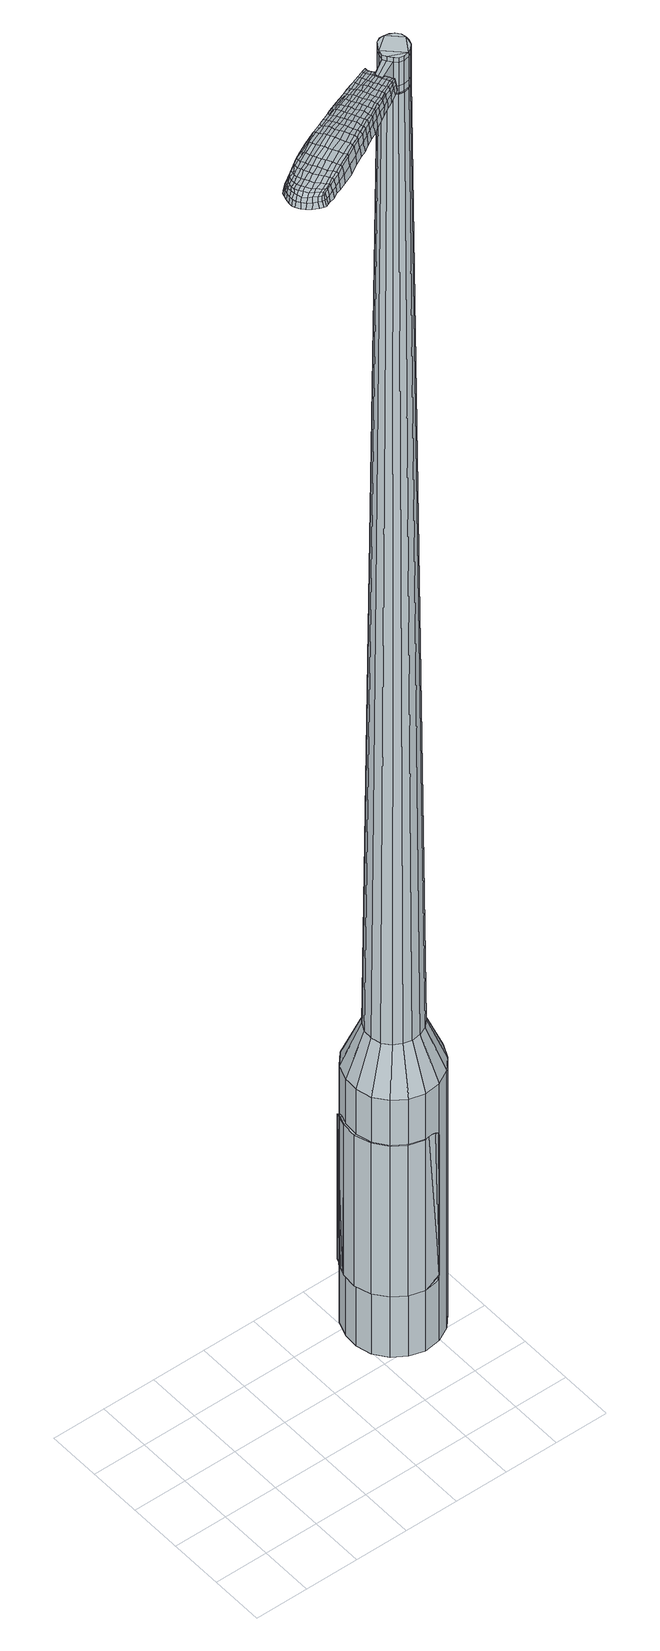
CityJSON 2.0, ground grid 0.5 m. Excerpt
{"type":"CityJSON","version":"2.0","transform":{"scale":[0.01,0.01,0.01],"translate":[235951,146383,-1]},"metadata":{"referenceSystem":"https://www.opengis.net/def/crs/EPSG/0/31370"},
"CityObjects":{
"object1":{"type":"GenericCityObject","attributes":{"cluster":666,"mean_distance_to_centroid":0.271,"new_centroid_x":235953.38,"new_centroid_y":146384.36,"mean_distance_to_camera":8.77,"H1":9.37,"H2":9.25,"Z_final":115.75,"cluster2":-1,"proj_x":235951.54,"proj_y":146380.71,"id_line":17324,"bearing_l":116.72,"distance":4.08,"orientation":"left","G_obj":206.72},"geometry":[{"type":"MultiSurface","lod":"2","boundaries":[[[0,1,2,3]],[[1,4,5,2]],[[4,6,7,5]],[[6,8,9,7]],[[8,10,11,9]],[[10,12,13,11]],[[12,14,15,13]],[[14,16,17,15]],[[16,18,19,17]],[[18,20,21,19]],[[20,22,23,21]],[[22,24,25,23]],[[24,26,27,25]],[[26,28,29,27]],[[28,30,31,29]],[[30,32,33,31]],[[32,34,35,33]],[[34,0,3,35]],[[36,37,38,39]],[[38,40,41,42]],[[41,43,42]],[[42,44,45,46]],[[45,47,46]],[[46,48,49,50]],[[49,51,50]],[[42,46,50,38]],[[50,52,39,38]],[[53,36,39]],[[2,5,7,35]],[[7,9,11,15]],[[11,13,15]],[[15,17,19,23]],[[19,21,23]],[[23,25,27,31]],[[27,29,31]],[[15,23,31,7]],[[31,33,35,7]],[[3,2,35]],[[1,0,54,55]],[[0,34,56,54]],[[34,32,57,56]],[[32,30,58,57]],[[30,28,59,58]],[[28,26,60,59]],[[26,24,61,60]],[[24,22,62,61]],[[22,20,63,62]],[[20,18,64,63]],[[18,16,65,64]],[[16,14,66,65]],[[14,12,67,66]],[[12,10,68,67]],[[10,8,69,68]],[[8,6,70,69]],[[6,4,71,70]],[[4,1,55,71]],[[55,54,72,73]],[[54,56,74,72]],[[56,57,75,74]],[[57,58,76,75]],[[58,59,77,76]],[[59,60,78,77]],[[60,61,79,78]],[[61,62,80,79]],[[62,63,81,80]],[[63,64,82,81]],[[64,65,83,82]],[[65,66,84,83]],[[66,67,85,84]],[[67,68,86,85]],[[68,69,87,86]],[[69,70,88,87]],[[70,71,89,88]],[[71,55,73,89]],[[72,90,91,92]],[[74,93,90,72]],[[94,95,93,74]],[[96,97,95,94]],[[98,99,97,96]],[[100,101,99,98]],[[102,103,101,100]],[[104,105,103,102]],[[81,106,105,104]],[[107,108,106,81]],[[109,110,108,107]],[[84,111,110,109]],[[85,112,111,84]],[[113,114,112,85]],[[115,116,114,113]],[[88,117,116,115]],[[89,118,117,88]],[[92,91,118,89]],[[119,120,121,122]],[[123,119,122,124]],[[125,123,124,126]],[[127,125,126,128]],[[129,127,128,130]],[[131,129,130,132]],[[133,131,132,134]],[[135,133,134,136]],[[137,135,136,138]],[[139,137,138,140]],[[141,139,140,142]],[[143,141,142,144]],[[145,143,144,146]],[[147,145,146,148]],[[149,147,148,150]],[[151,149,150,152]],[[73,72,92]],[[75,94,74]],[[75,76,96,94]],[[76,77,98,96]],[[77,78,100,98]],[[78,79,102,100]],[[79,80,104,102]],[[80,81,104]],[[82,107,81]],[[82,83,109,107]],[[83,84,109]],[[86,113,85]],[[86,87,115,113]],[[87,88,115]],[[73,92,89]],[[153,91,90]],[[153,118,91]],[[154,116,117]],[[154,155,114,116]],[[155,112,114]],[[156,110,111]],[[156,157,108,110]],[[157,106,108]],[[158,105,106]],[[158,159,103,105]],[[159,160,101,103]],[[160,161,99,101]],[[161,162,97,99]],[[162,163,95,97]],[[163,93,95]],[[39,52,151,164]],[[153,90,165,152]],[[53,39,164,120]],[[90,93,121,165]],[[36,53,120,119]],[[93,163,122,121]],[[37,36,119,123]],[[163,162,124,122]],[[38,37,123,125]],[[162,161,126,124]],[[40,38,125,127]],[[161,160,128,126]],[[41,40,127,129]],[[160,159,130,128]],[[43,41,129,131]],[[159,158,132,130]],[[42,43,131,133]],[[158,106,134,132]],[[44,42,133,135]],[[106,157,136,134]],[[45,44,135,137]],[[157,156,138,136]],[[47,45,137,139]],[[156,111,140,138]],[[46,47,139,141]],[[111,112,142,140]],[[48,46,141,143]],[[112,155,144,142]],[[49,48,143,145]],[[155,154,146,144]],[[51,49,145,147]],[[154,117,148,146]],[[50,51,147,149]],[[117,118,150,148]],[[52,50,149,151]],[[118,153,152,150]],[[151,152,166,167]],[[152,165,168,166]],[[165,121,169,168]],[[121,120,170,169]],[[120,164,171,170]],[[164,151,167,171]],[[172,173,174,175]],[[176,172,175,177]],[[172,176,178,179]],[[173,172,179,180]],[[181,182,183,184]],[[185,181,184,186]],[[181,185,187,188]],[[182,181,188,189]],[[190,191,192,193]],[[194,190,193,195]],[[190,194,196,197]],[[191,190,197,198]],[[199,200,201,202]],[[203,199,202,204]],[[199,203,205,206]],[[200,199,206,207]],[[208,209,210,211]],[[212,208,211,213]],[[208,212,214,215]],[[209,208,215,216]],[[217,218,219,220]],[[221,217,220,222]],[[217,221,223,224]],[[218,217,224,225]],[[226,227,228,229]],[[218,226,229,219]],[[226,218,225,230]],[[227,226,230,231]],[[232,233,234,235]],[[227,232,235,228]],[[232,227,231,236]],[[233,232,236,237]],[[238,176,177,239]],[[233,238,239,234]],[[238,233,237,240]],[[176,238,240,178]],[[241,242,243,244]],[[245,241,244,246]],[[241,245,247,248]],[[242,241,248,249]],[[250,251,252,253]],[[242,250,253,243]],[[250,242,249,254]],[[251,250,254,255]],[[256,257,258,259]],[[251,256,259,252]],[[256,251,255,260]],[[257,256,260,261]],[[262,263,264,265]],[[257,262,265,258]],[[262,257,261,266]],[[263,262,266,267]],[[268,173,180,269]],[[263,268,269,264]],[[268,263,267,270]],[[173,268,270,174]],[[271,272,273,274]],[[275,271,274,276]],[[271,275,277,278]],[[272,271,278,279]],[[280,281,282,283]],[[272,280,283,273]],[[280,272,279,284]],[[281,280,284,285]],[[286,287,288,289]],[[281,286,289,282]],[[286,281,285,290]],[[287,286,290,291]],[[292,185,186,293]],[[287,292,293,288]],[[292,287,291,294]],[[185,292,294,187]],[[295,296,297,298]],[[299,295,298,300]],[[295,299,301,302]],[[296,295,302,303]],[[304,305,306,307]],[[296,304,307,297]],[[304,296,303,308]],[[305,304,308,309]],[[310,311,312,313]],[[305,310,313,306]],[[310,305,309,314]],[[311,310,314,315]],[[316,317,318,319]],[[311,316,319,312]],[[316,311,315,320]],[[317,316,320,321]],[[322,182,189,323]],[[317,322,323,318]],[[322,317,321,324]],[[182,322,324,183]],[[325,211,210,326]],[[327,325,326,328]],[[325,327,329,330]],[[211,325,330,213]],[[331,327,328,332]],[[333,331,332,334]],[[331,333,335,336]],[[327,331,336,329]],[[337,333,334,338]],[[339,337,338,340]],[[337,339,341,342]],[[333,337,342,335]],[[343,339,340,344]],[[345,343,344,346]],[[343,345,347,348]],[[339,343,348,341]],[[349,345,346,350]],[[200,349,350,201]],[[349,200,207,351]],[[345,349,351,347]],[[352,353,198,197]],[[354,352,197,196]],[[352,354,355,356]],[[353,352,356,357]],[[358,359,357,356]],[[360,358,356,355]],[[358,360,361,362]],[[359,358,362,363]],[[364,365,363,362]],[[366,364,362,361]],[[364,366,367,368]],[[365,364,368,369]],[[370,371,369,368]],[[372,370,368,367]],[[370,372,205,203]],[[371,370,203,204]],[[373,374,375,376]],[[275,373,376,277]],[[373,275,276,377]],[[374,373,377,378]],[[379,194,195,380]],[[374,379,380,375]],[[379,374,378,381]],[[194,379,381,196]],[[382,383,384,385]],[[221,382,385,223]],[[382,221,222,386]],[[383,382,386,387]],[[388,389,390,391]],[[383,388,391,384]],[[388,383,387,392]],[[389,388,392,393]],[[394,191,198,395]],[[389,394,395,390]],[[394,389,393,396]],[[191,394,396,192]],[[397,398,399,400]],[[179,397,400,180]],[[397,179,178,401]],[[398,397,401,402]],[[403,404,405,406]],[[398,403,406,399]],[[403,398,402,407]],[[404,403,407,408]],[[409,202,201,410]],[[404,409,410,405]],[[409,404,408,411]],[[202,409,411,204]],[[412,413,414,415]],[[184,412,415,186]],[[412,184,183,416]],[[413,412,416,417]],[[418,206,205,419]],[[413,418,419,414]],[[418,413,417,420]],[[206,418,420,207]],[[421,422,423,424]],[[299,421,424,301]],[[421,299,300,425]],[[422,421,425,426]],[[427,212,213,428]],[[422,427,428,423]],[[427,422,426,429]],[[212,427,429,214]],[[430,431,432,433]],[[245,430,433,247]],[[430,245,246,434]],[[431,430,434,435]],[[436,437,438,439]],[[431,436,439,432]],[[436,431,435,440]],[[437,436,440,441]],[[442,209,216,443]],[[437,442,443,438]],[[442,437,441,444]],[[209,442,444,210]],[[445,446,435,434]],[[244,445,434,246]],[[445,244,243,447]],[[446,445,447,448]],[[449,450,441,440]],[[446,449,440,435]],[[449,446,448,451]],[[450,449,451,452]],[[453,326,210,444]],[[450,453,444,441]],[[453,450,452,454]],[[326,453,454,328]],[[455,456,457,458]],[[302,455,458,303]],[[455,302,301,424]],[[456,455,424,423]],[[459,330,329,460]],[[456,459,460,457]],[[459,456,423,428]],[[330,459,428,213]],[[461,462,448,447]],[[253,461,447,243]],[[461,253,252,463]],[[462,461,463,464]],[[465,466,452,451]],[[462,465,451,448]],[[465,462,464,467]],[[466,465,467,468]],[[469,332,328,454]],[[466,469,454,452]],[[469,466,468,470]],[[332,469,470,334]],[[471,472,473,474]],[[308,471,474,309]],[[471,308,303,458]],[[472,471,458,457]],[[475,336,335,476]],[[472,475,476,473]],[[475,472,457,460]],[[336,475,460,329]],[[477,478,464,463]],[[259,477,463,252]],[[477,259,258,479]],[[478,477,479,480]],[[481,482,468,467]],[[478,481,467,464]],[[481,478,480,483]],[[482,481,483,484]],[[485,338,334,470]],[[482,485,470,468]],[[485,482,484,486]],[[338,485,486,340]],[[487,488,489,490]],[[314,487,490,315]],[[487,314,309,474]],[[488,487,474,473]],[[491,342,341,492]],[[488,491,492,489]],[[491,488,473,476]],[[342,491,476,335]],[[493,494,480,479]],[[265,493,479,258]],[[493,265,264,495]],[[494,493,495,496]],[[497,498,484,483]],[[494,497,483,480]],[[497,494,496,499]],[[498,497,499,500]],[[501,344,340,486]],[[498,501,486,484]],[[501,498,500,502]],[[344,501,502,346]],[[503,504,505,506]],[[320,503,506,321]],[[503,320,315,490]],[[504,503,490,489]],[[507,348,347,508]],[[504,507,508,505]],[[507,504,489,492]],[[348,507,492,341]],[[509,510,496,495]],[[269,509,495,264]],[[509,269,180,400]],[[510,509,400,399]],[[511,512,500,499]],[[510,511,499,496]],[[511,510,399,406]],[[512,511,406,405]],[[513,350,346,502]],[[512,513,502,500]],[[513,512,405,410]],[[350,513,410,201]],[[514,515,417,416]],[[324,514,416,183]],[[514,324,321,506]],[[515,514,506,505]],[[516,351,207,420]],[[515,516,420,417]],[[516,515,505,508]],[[351,516,508,347]],[[517,518,378,377]],[[274,517,377,276]],[[517,274,273,519]],[[518,517,519,520]],[[521,354,196,381]],[[518,521,381,378]],[[521,518,520,522]],[[354,521,522,355]],[[523,524,525,526]],[[224,523,526,225]],[[523,224,223,385]],[[524,523,385,384]],[[527,528,529,530]],[[524,527,530,525]],[[527,524,384,391]],[[528,527,391,390]],[[531,353,357,532]],[[528,531,532,529]],[[531,528,390,395]],[[353,531,395,198]],[[533,534,520,519]],[[283,533,519,273]],[[533,283,282,535]],[[534,533,535,536]],[[537,360,355,522]],[[534,537,522,520]],[[537,534,536,538]],[[360,537,538,361]],[[539,540,541,542]],[[230,539,542,231]],[[539,230,225,526]],[[540,539,526,525]],[[543,544,545,546]],[[540,543,546,541]],[[543,540,525,530]],[[544,543,530,529]],[[547,359,363,548]],[[544,547,548,545]],[[547,544,529,532]],[[359,547,532,357]],[[549,550,536,535]],[[289,549,535,282]],[[549,289,288,551]],[[550,549,551,552]],[[553,366,361,538]],[[550,553,538,536]],[[553,550,552,554]],[[366,553,554,367]],[[555,556,557,558]],[[236,555,558,237]],[[555,236,231,542]],[[556,555,542,541]],[[559,560,561,562]],[[556,559,562,557]],[[559,556,541,546]],[[560,559,546,545]],[[563,365,369,564]],[[560,563,564,561]],[[563,560,545,548]],[[365,563,548,363]],[[565,566,552,551]],[[293,565,551,288]],[[565,293,186,415]],[[566,565,415,414]],[[567,372,367,554]],[[566,567,554,552]],[[567,566,414,419]],[[372,567,419,205]],[[568,569,402,401]],[[240,568,401,178]],[[568,240,237,558]],[[569,568,558,557]],[[570,571,408,407]],[[569,570,407,402]],[[570,569,557,562]],[[571,570,562,561]],[[572,371,204,411]],[[571,572,411,408]],[[572,571,561,564]],[[371,572,564,369]],[[573,574,575,576]],[[576,575,577,578]],[[579,577,575,580]],[[580,575,574,581]],[[582,583,584,585]],[[585,584,586,587]],[[588,586,584,589]],[[589,584,583,590]],[[591,592,593,594]],[[594,593,595,596]],[[597,595,593,598]],[[598,593,592,599]],[[600,601,602,603]],[[603,602,604,605]],[[606,604,602,607]],[[607,602,601,608]],[[609,610,611,612]],[[612,611,613,614]],[[615,613,611,616]],[[616,611,610,617]],[[618,619,620,621]],[[621,620,622,623]],[[624,622,620,625]],[[625,620,619,626]],[[627,628,629,630]],[[630,629,619,618]],[[626,619,629,631]],[[631,629,628,632]],[[633,634,635,636]],[[636,635,628,627]],[[632,628,635,637]],[[637,635,634,638]],[[578,577,639,640]],[[640,639,634,633]],[[638,634,639,641]],[[641,639,577,579]],[[642,643,644,645]],[[645,644,646,647]],[[648,646,644,649]],[[649,644,643,650]],[[651,652,653,654]],[[654,653,643,642]],[[650,643,653,655]],[[655,653,652,656]],[[657,658,659,660]],[[660,659,652,651]],[[656,652,659,661]],[[661,659,658,662]],[[663,664,665,666]],[[666,665,658,657]],[[662,658,665,667]],[[667,665,664,668]],[[581,574,669,670]],[[670,669,664,663]],[[668,664,669,671]],[[671,669,574,573]],[[672,673,674,675]],[[675,674,676,677]],[[678,676,674,679]],[[679,674,673,680]],[[681,682,683,684]],[[684,683,673,672]],[[680,673,683,685]],[[685,683,682,686]],[[687,688,689,690]],[[690,689,682,681]],[[686,682,689,691]],[[691,689,688,692]],[[587,586,693,694]],[[694,693,688,687]],[[692,688,693,695]],[[695,693,586,588]],[[696,697,698,699]],[[699,698,700,701]],[[702,700,698,703]],[[703,698,697,704]],[[705,706,707,708]],[[708,707,697,696]],[[704,697,707,709]],[[709,707,706,710]],[[711,712,713,714]],[[714,713,706,705]],[[710,706,713,715]],[[715,713,712,716]],[[717,718,719,720]],[[720,719,712,711]],[[716,712,719,721]],[[721,719,718,722]],[[590,583,723,724]],[[724,723,718,717]],[[722,718,723,725]],[[725,723,583,582]],[[609,612,726,727]],[[727,726,728,729]],[[730,728,726,731]],[[731,726,612,614]],[[729,728,732,733]],[[733,732,734,735]],[[736,734,732,737]],[[737,732,728,730]],[[735,734,738,739]],[[739,738,740,741]],[[742,740,738,743]],[[743,738,734,736]],[[741,740,744,745]],[[745,744,746,747]],[[748,746,744,749]],[[749,744,740,742]],[[747,746,750,751]],[[751,750,601,600]],[[608,601,750,752]],[[752,750,746,748]],[[599,753,754,598]],[[598,754,755,597]],[[756,755,754,757]],[[757,754,753,758]],[[758,759,760,757]],[[757,760,761,756]],[[762,761,760,763]],[[763,760,759,764]],[[764,765,766,763]],[[763,766,767,762]],[[768,767,766,769]],[[769,766,765,770]],[[770,771,772,769]],[[769,772,773,768]],[[606,773,772,604]],[[604,772,771,605]],[[774,775,776,777]],[[777,776,676,678]],[[677,676,776,778]],[[778,776,775,779]],[[596,595,780,781]],[[781,780,775,774]],[[779,775,780,782]],[[782,780,595,597]],[[783,784,785,786]],[[786,785,622,624]],[[623,622,785,787]],[[787,785,784,788]],[[789,790,791,792]],[[792,791,784,783]],[[788,784,791,793]],[[793,791,790,794]],[[599,592,795,796]],[[796,795,790,789]],[[794,790,795,797]],[[797,795,592,591]],[[798,799,800,801]],[[801,800,580,581]],[[579,580,800,802]],[[802,800,799,803]],[[804,805,806,807]],[[807,806,799,798]],[[803,799,806,808]],[[808,806,805,809]],[[600,603,810,811]],[[811,810,805,804]],[[809,805,810,812]],[[812,810,603,605]],[[813,814,815,816]],[[816,815,585,587]],[[582,585,815,817]],[[817,815,814,818]],[[606,607,819,820]],[[820,819,814,813]],[[818,814,819,821]],[[821,819,607,608]],[[822,823,824,825]],[[825,824,700,702]],[[701,700,824,826]],[[826,824,823,827]],[[614,613,828,829]],[[829,828,823,822]],[[827,823,828,830]],[[830,828,613,615]],[[831,832,833,834]],[[834,833,646,648]],[[647,646,833,835]],[[835,833,832,836]],[[837,838,839,840]],[[840,839,832,831]],[[836,832,839,841]],[[841,839,838,842]],[[617,610,843,844]],[[844,843,838,837]],[[842,838,843,845]],[[845,843,610,609]],[[836,846,847,835]],[[835,847,645,647]],[[642,645,847,848]],[[848,847,846,849]],[[842,850,851,841]],[[841,851,846,836]],[[849,846,851,852]],[[852,851,850,853]],[[609,727,854,845]],[[845,854,850,842]],[[853,850,854,855]],[[855,854,727,729]],[[856,857,858,859]],[[859,858,703,704]],[[702,703,858,825]],[[825,858,857,822]],[[730,731,860,861]],[[861,860,857,856]],[[822,857,860,829]],[[829,860,731,614]],[[849,862,863,848]],[[848,863,654,642]],[[651,654,863,864]],[[864,863,862,865]],[[853,866,867,852]],[[852,867,862,849]],[[865,862,867,868]],[[868,867,866,869]],[[729,733,870,855]],[[855,870,866,853]],[[869,866,870,871]],[[871,870,733,735]],[[872,873,874,875]],[[875,874,709,710]],[[704,709,874,859]],[[859,874,873,856]],[[736,737,876,877]],[[877,876,873,872]],[[856,873,876,861]],[[861,876,737,730]],[[865,878,879,864]],[[864,879,660,651]],[[657,660,879,880]],[[880,879,878,881]],[[869,882,883,868]],[[868,883,878,865]],[[881,878,883,884]],[[884,883,882,885]],[[735,739,886,871]],[[871,886,882,869]],[[885,882,886,887]],[[887,886,739,741]],[[888,889,890,891]],[[891,890,715,716]],[[710,715,890,875]],[[875,890,889,872]],[[742,743,892,893]],[[893,892,889,888]],[[872,889,892,877]],[[877,892,743,736]],[[881,894,895,880]],[[880,895,666,657]],[[663,666,895,896]],[[896,895,894,897]],[[885,898,899,884]],[[884,899,894,881]],[[897,894,899,900]],[[900,899,898,901]],[[741,745,902,887]],[[887,902,898,885]],[[901,898,902,903]],[[903,902,745,747]],[[904,905,906,907]],[[907,906,721,722]],[[716,721,906,891]],[[891,906,905,888]],[[748,749,908,909]],[[909,908,905,904]],[[888,905,908,893]],[[893,908,749,742]],[[897,910,911,896]],[[896,911,670,663]],[[581,670,911,801]],[[801,911,910,798]],[[901,912,913,900]],[[900,913,910,897]],[[798,910,913,807]],[[807,913,912,804]],[[747,751,914,903]],[[903,914,912,901]],[[804,912,914,811]],[[811,914,751,600]],[[818,915,916,817]],[[817,916,725,582]],[[722,725,916,907]],[[907,916,915,904]],[[608,752,917,821]],[[821,917,915,818]],[[904,915,917,909]],[[909,917,752,748]],[[779,918,919,778]],[[778,919,675,677]],[[672,675,919,920]],[[920,919,918,921]],[[597,755,922,782]],[[782,922,918,779]],[[921,918,922,923]],[[923,922,755,756]],[[924,925,926,927]],[[927,926,625,626]],[[624,625,926,786]],[[786,926,925,783]],[[928,929,930,931]],[[931,930,925,924]],[[783,925,930,792]],[[792,930,929,789]],[[758,753,932,933]],[[933,932,929,928]],[[789,929,932,796]],[[796,932,753,599]],[[921,934,935,920]],[[920,935,684,672]],[[681,684,935,936]],[[936,935,934,937]],[[756,761,938,923]],[[923,938,934,921]],[[937,934,938,939]],[[939,938,761,762]],[[940,941,942,943]],[[943,942,631,632]],[[626,631,942,927]],[[927,942,941,924]],[[944,945,946,947]],[[947,946,941,940]],[[924,941,946,931]],[[931,946,945,928]],[[764,759,948,949]],[[949,948,945,944]],[[928,945,948,933]],[[933,948,759,758]],[[937,950,951,936]],[[936,951,690,681]],[[687,690,951,952]],[[952,951,950,953]],[[762,767,954,939]],[[939,954,950,937]],[[953,950,954,955]],[[955,954,767,768]],[[956,957,958,959]],[[959,958,637,638]],[[632,637,958,943]],[[943,958,957,940]],[[960,961,962,963]],[[963,962,957,956]],[[940,957,962,947]],[[947,962,961,944]],[[770,765,964,965]],[[965,964,961,960]],[[944,961,964,949]],[[949,964,765,764]],[[953,966,967,952]],[[952,967,694,687]],[[587,694,967,816]],[[816,967,966,813]],[[768,773,968,955]],[[955,968,966,953]],[[813,966,968,820]],[[820,968,773,606]],[[803,969,970,802]],[[802,970,641,579]],[[638,641,970,959]],[[959,970,969,956]],[[809,971,972,808]],[[808,972,969,803]],[[956,969,972,963]],[[963,972,971,960]],[[605,771,973,812]],[[812,973,971,809]],[[960,971,973,965]],[[965,973,771,770]],[[573,576,175,174]],[[576,578,177,175]],[[588,589,188,187]],[[589,590,189,188]],[[591,594,193,192]],[[594,596,195,193]],[[615,616,215,214]],[[616,617,216,215]],[[618,621,220,219]],[[621,623,222,220]],[[627,630,229,228]],[[630,618,219,229]],[[633,636,235,234]],[[636,627,228,235]],[[578,640,239,177]],[[640,633,234,239]],[[648,649,248,247]],[[649,650,249,248]],[[650,655,254,249]],[[655,656,255,254]],[[656,661,260,255]],[[661,662,261,260]],[[662,667,266,261]],[[667,668,267,266]],[[668,671,270,267]],[[671,573,174,270]],[[678,679,278,277]],[[679,680,279,278]],[[680,685,284,279]],[[685,686,285,284]],[[686,691,290,285]],[[691,692,291,290]],[[692,695,294,291]],[[695,588,187,294]],[[696,699,298,297]],[[699,701,300,298]],[[705,708,307,306]],[[708,696,297,307]],[[711,714,313,312]],[[714,705,306,313]],[[717,720,319,318]],[[720,711,312,319]],[[590,724,323,189]],[[724,717,318,323]],[[774,777,376,375]],[[777,678,277,376]],[[596,781,380,195]],[[781,774,375,380]],[[623,787,386,222]],[[787,788,387,386]],[[788,793,392,387]],[[793,794,393,392]],[[794,797,396,393]],[[797,591,192,396]],[[701,826,425,300]],[[826,827,426,425]],[[827,830,429,426]],[[830,615,214,429]],[[831,834,433,432]],[[834,648,247,433]],[[837,840,439,438]],[[840,831,432,439]],[[617,844,443,216]],[[844,837,438,443]],[[974,975,976,977]],[[978,979,977,976]],[[980,981,982,983]],[[984,985,986,987]],[[975,988,989,976]],[[990,978,976,989]],[[991,980,983,992]],[[993,994,985,984]],[[988,995,996,989]],[[996,997,990,989]],[[998,991,992,999]],[[1000,994,993,1001]],[[995,1002,1003,996]],[[1003,1004,997,996]],[[1005,998,999,1006]],[[1007,1000,1001,1008]],[[1009,1010,1011,1012]],[[1013,1014,1010,1009]],[[1013,1015,1016,1014]],[[1015,1017,1018,1016]],[[1019,1020,1021,1022]],[[1023,1024,1020,1019]],[[1025,1026,1024,1023]],[[1027,1028,1026,1025]],[[1022,1011,1010,1019]],[[1019,1010,1014,1023]],[[1014,1016,1025,1023]],[[1016,1018,1027,1025]],[[983,982,979,978]],[[992,983,978,990]],[[997,999,992,990]],[[1004,1006,999,997]],[[984,987,981,980]],[[993,984,980,991]],[[1001,993,991,998]],[[1008,1001,998,1005]],[[985,1009,1012,986]],[[994,1013,1009,985]],[[1015,1013,994,1000]],[[1017,1015,1000,1007]],[[1029,1030,1031,1032]],[[1031,1033,1034,1035]],[[1031,1035,1036,1037]],[[1031,1037,1032]],[[1038,1029,1032,1039]],[[1040,1039,1032,1041]],[[1042,1041,1032]],[[1043,1031,1030,1044]],[[1045,1043,1044,1046]],[[1047,1045,1046,1048]],[[1049,1047,1048,1050]],[[1051,1049,1050,1052]],[[1052,1053,1054,1055]],[[1052,1055,1056,1057]],[[1052,1057,1058,1059]],[[1058,1060,1061,1062]],[[1058,1062,1063,1064]],[[1058,1064,1059]],[[1052,1059,1051]],[[1065,1066,1030,1029]],[[1067,1068,1033,1031]],[[1069,1070,1042,1032]],[[1066,1071,1044,1030]],[[1072,1067,1031,1043]],[[1071,1073,1046,1044]],[[1074,1072,1043,1045]],[[1073,1075,1048,1046]],[[1076,1074,1045,1047]],[[1075,1077,1050,1048]],[[1078,1076,1047,1049]],[[1077,1079,1052,1050]],[[1080,1078,1049,1051]],[[1079,1081,1053,1052]],[[1082,1083,1060,1058]],[[1084,1080,1051,1059]],[[1054,1053,1081,1085]],[[1055,1054,1085,1086]],[[1056,1055,1086,1087]],[[1057,1056,1087,1088]],[[1058,1057,1088,1082]],[[1089,1065,1029,1038]],[[1090,1089,1038,1039]],[[1091,1090,1039,1040]],[[1092,1091,1040,1041]],[[1070,1092,1041,1042]],[[1034,1033,1068,1093]],[[1061,1060,1083,1094]],[[1035,1034,1093,1095]],[[1036,1035,1095,1096]],[[1037,1036,1096,1097]],[[1032,1037,1097,1069]],[[1062,1061,1094,1098]],[[1063,1062,1098,1099]],[[1064,1063,1099,1100]],[[1059,1064,1100,1084]]]}]}
},
"vertices":[
[199,115,384],[195,129,384],[195,129,96],[199,115,96],[196,143,384],[196,143,96],[201,157,384],[201,157,96],[211,168,384],[211,168,96],[225,174,384],[225,174,96],[239,176,384],[239,176,96],[254,173,384],[254,173,96],[266,165,384],[266,165,96],[275,153,384],[275,153,96],[279,139,384],[279,139,96],[278,124,384],[278,124,96],[272,111,384],[272,111,96],[262,100,384],[262,100,96],[249,93,384],[249,93,96],[234,91,384],[234,91,96],[220,95,384],[220,95,96],[208,103,384],[208,103,96],[231,121,1524],[236,120,1524],[241,121,1524],[225,128,1524],[245,123,1524],[248,126,1524],[250,135,1524],[250,131,1524],[249,140,1524],[246,144,1524],[238,147,1524],[242,146,1524],[233,147,1524],[229,145,1524],[224,137,1524],[226,141,1524],[223,132,1524],[228,124,1524],[214,122,429],[212,131,429],[220,115,429],[227,111,429],[235,109,429],[244,110,429],[252,114,429],[258,120,429],[261,128,429],[262,137,429],[259,145,429],[254,152,429],[247,157,429],[238,159,429],[230,158,429],[222,154,429],[216,148,429],[212,140,429],[225,128,1483],[223,132,1483],[228,124,1483],[231,121,1483],[236,120,1483],[241,121,1483],[245,123,1483],[248,126,1483],[250,131,1483],[250,135,1483],[249,140,1483],[246,144,1483],[242,146,1483],[238,147,1483],[233,147,1483],[229,145,1483],[226,141,1483],[224,137,1483],[225,128,1485],[224,132,1485],[224,132,1483],[228,124,1485],[232,122,1483],[232,122,1485],[236,121,1483],[236,121,1485],[240,121,1483],[240,121,1485],[244,123,1483],[244,123,1485],[248,127,1483],[248,127,1485],[249,131,1483],[249,131,1485],[250,135,1485],[248,140,1483],[248,140,1485],[246,143,1483],[246,143,1485],[242,146,1485],[238,147,1485],[233,146,1483],[233,146,1485],[229,144,1483],[229,144,1485],[226,141,1485],[224,137,1485],[231,121,1519],[228,124,1519],[228,124,1493],[231,121,1493],[236,120,1519],[236,120,1493],[241,121,1519],[241,121,1493],[245,123,1519],[245,123,1493],[248,126,1519],[248,126,1493],[250,131,1519],[250,131,1493],[250,135,1519],[250,135,1493],[249,140,1519],[249,140,1493],[246,144,1519],[246,144,1493],[242,146,1519],[242,146,1493],[238,147,1519],[238,147,1493],[233,147,1519],[233,147,1493],[229,145,1519],[229,145,1493],[226,141,1519],[226,141,1493],[224,137,1519],[224,137,1493],[223,132,1519],[223,132,1493],[223,132,1485],[229,145,1485],[233,147,1485],[246,144,1485],[249,140,1485],[250,131,1485],[248,126,1485],[245,123,1485],[241,121,1485],[236,120,1485],[231,121,1485],[225,128,1519],[225,128,1493],[207,122,1513],[207,122,1518],[208,119,1513],[210,116,1513],[210,116,1518],[208,119,1518],[133,103,1519],[140,106,1518],[138,107,1509],[131,104,1510],[125,100,1519],[123,101,1510],[127,99,1526],[135,102,1525],[141,105,1525],[150,69,1519],[156,72,1518],[157,74,1525],[150,71,1525],[143,65,1519],[143,67,1526],[142,63,1510],[150,67,1510],[156,70,1509],[77,52,1519],[75,55,1519],[74,55,1513],[76,51,1513],[80,48,1519],[79,48,1513],[81,49,1524],[78,52,1524],[77,56,1524],[143,85,1530],[150,88,1529],[148,91,1529],[141,88,1530],[135,81,1531],[133,84,1531],[137,77,1530],[145,82,1530],[151,85,1529],[215,121,1512],[214,124,1512],[213,123,1517],[214,121,1517],[216,119,1512],[215,118,1517],[216,118,1506],[214,121,1506],[213,124,1506],[81,76,1519],[84,77,1519],[82,78,1512],[79,76,1512],[79,74,1518],[78,75,1512],[80,74,1522],[82,75,1523],[84,76,1524],[88,80,1519],[92,83,1519],[91,84,1512],[86,81,1512],[89,79,1524],[94,82,1525],[98,86,1519],[105,90,1519],[103,90,1511],[96,87,1511],[99,85,1526],[106,89,1526],[115,95,1519],[113,95,1510],[116,94,1526],[201,133,1513],[194,130,1513],[195,129,1518],[202,132,1517],[206,135,1512],[206,134,1516],[205,135,1506],[200,133,1507],[193,130,1507],[187,127,1514],[180,124,1515],[181,123,1520],[188,126,1519],[186,128,1507],[179,125,1507],[173,121,1515],[166,118,1516],[168,117,1522],[175,120,1521],[172,122,1508],[165,119,1508],[160,115,1517],[153,112,1517],[154,111,1524],[161,114,1523],[158,116,1508],[151,113,1509],[146,109,1518],[148,108,1524],[144,110,1509],[96,43,1519],[99,44,1519],[99,46,1524],[96,45,1523],[94,43,1518],[94,44,1522],[94,41,1512],[96,42,1512],[99,43,1512],[104,46,1519],[109,48,1519],[109,50,1525],[104,48,1524],[104,44,1512],[109,47,1512],[115,51,1519],[122,54,1519],[122,56,1526],[115,52,1526],[114,49,1511],[121,52,1511],[132,59,1519],[132,61,1526],[132,57,1510],[214,106,1513],[208,102,1513],[207,100,1507],[214,104,1507],[219,109,1512],[219,108,1506],[218,109,1516],[214,107,1517],[208,103,1518],[201,98,1514],[195,94,1515],[194,93,1507],[201,97,1507],[201,100,1519],[195,96,1520],[188,91,1515],[182,87,1516],[181,85,1508],[188,89,1508],[188,92,1521],[182,89,1522],[175,83,1517],[169,80,1517],[169,78,1509],[175,81,1508],[176,85,1523],[169,81,1524],[163,76,1518],[162,74,1509],[163,78,1524],[209,119,1519],[208,121,1519],[202,115,1520],[201,118,1520],[204,113,1520],[210,116,1519],[196,112,1522],[195,114,1522],[189,108,1523],[188,111,1523],[190,106,1523],[197,109,1521],[182,105,1524],[181,108,1524],[176,102,1525],[175,104,1525],[177,99,1525],[184,102,1524],[169,98,1526],[168,101,1526],[163,95,1527],[161,98,1527],[164,92,1527],[171,95,1526],[156,92,1528],[155,94,1528],[158,88,1528],[81,54,1527],[79,57,1527],[84,51,1526],[88,52,1527],[85,56,1528],[83,59,1528],[91,58,1529],[89,62,1529],[93,55,1528],[100,58,1530],[97,62,1530],[96,65,1530],[104,65,1531],[102,68,1531],[106,62,1530],[114,66,1531],[112,69,1531],[110,73,1531],[123,75,1531],[122,78,1531],[125,72,1531],[91,43,1518],[88,44,1519],[88,42,1513],[91,41,1513],[92,44,1523],[89,45,1523],[84,46,1519],[83,45,1513],[85,47,1524],[78,72,1518],[76,70,1518],[78,70,1523],[79,72,1523],[76,73,1513],[75,70,1513],[75,66,1519],[74,62,1519],[76,63,1524],[76,67,1523],[74,66,1513],[73,62,1513],[74,59,1519],[76,59,1524],[73,58,1513],[136,101,1528],[136,99,1528],[143,102,1528],[142,104,1527],[128,98,1528],[128,96,1529],[137,97,1529],[139,94,1530],[145,97,1529],[144,100,1528],[129,93,1529],[131,90,1530],[140,91,1530],[147,94,1529],[132,87,1531],[150,72,1528],[149,74,1529],[141,70,1529],[142,68,1528],[156,76,1527],[155,78,1528],[147,78,1529],[139,73,1530],[153,81,1528],[220,111,1512],[219,112,1512],[218,112,1517],[219,111,1517],[220,109,1506],[219,111,1506],[218,115,1512],[217,115,1517],[217,115,1506],[208,135,1512],[209,133,1512],[208,133,1506],[207,135,1506],[208,134,1517],[208,132,1517],[210,131,1512],[211,129,1512],[210,129,1506],[209,131,1506],[209,130,1517],[210,128,1517],[213,126,1512],[212,126,1506],[212,126,1517],[203,131,1519],[203,130,1519],[196,128,1520],[197,127,1520],[204,128,1519],[206,125,1519],[198,125,1520],[199,122,1520],[207,123,1519],[200,120,1520],[214,108,1519],[213,110,1519],[207,106,1520],[208,105,1520],[212,113,1519],[205,109,1520],[189,125,1521],[190,124,1521],[182,122,1522],[183,120,1522],[191,121,1521],[192,119,1521],[184,118,1522],[185,116,1523],[193,117,1522],[187,113,1523],[201,101,1521],[200,103,1521],[194,99,1522],[195,97,1522],[199,106,1521],[192,102,1522],[175,119,1523],[176,117,1523],[169,116,1524],[170,114,1524],[177,115,1523],[179,113,1524],[171,112,1525],[172,109,1525],[180,110,1524],[173,107,1525],[188,94,1523],[187,96,1523],[181,92,1524],[182,90,1524],[186,99,1524],[179,95,1525],[162,113,1525],[163,111,1525],[155,110,1526],[156,108,1526],[164,109,1526],[165,106,1526],[157,106,1527],[159,103,1527],[167,104,1526],[160,100,1527],[175,86,1525],[174,88,1525],[168,85,1526],[169,83,1526],[173,92,1526],[166,88,1527],[149,107,1527],[149,105,1527],[151,103,1527],[152,100,1528],[153,97,1528],[162,79,1527],[161,81,1527],[160,85,1528],[94,45,1525],[92,46,1525],[98,46,1526],[95,47,1526],[88,48,1526],[91,50,1527],[81,73,1525],[80,71,1525],[83,73,1526],[84,75,1525],[79,68,1525],[78,64,1526],[82,66,1527],[82,70,1526],[78,61,1526],[82,63,1527],[103,48,1526],[100,49,1527],[108,51,1527],[106,52,1528],[97,52,1528],[103,55,1529],[88,78,1526],[88,75,1527],[93,79,1528],[94,81,1527],[87,72,1527],[87,69,1528],[94,72,1529],[93,76,1528],[88,65,1528],[94,69,1530],[114,53,1528],[112,55,1529],[121,57,1528],[119,59,1529],[109,58,1529],[117,62,1530],[99,84,1528],[99,82,1528],[107,85,1529],[106,87,1528],[99,79,1529],[100,75,1530],[108,79,1530],[107,83,1530],[101,72,1530],[109,76,1531],[132,62,1529],[130,64,1529],[128,68,1530],[117,92,1528],[117,91,1529],[118,88,1530],[119,85,1530],[120,81,1531],[139,105,1509],[140,105,1518],[134,102,1518],[132,102,1509],[126,98,1519],[124,99,1510],[128,97,1525],[135,101,1525],[142,104,1525],[156,76,1525],[155,74,1518],[149,71,1518],[149,72,1525],[142,67,1519],[142,68,1525],[141,65,1510],[149,69,1509],[155,72,1509],[76,55,1513],[77,56,1519],[79,53,1519],[78,52,1513],[81,50,1519],[80,50,1513],[82,51,1524],[80,53,1524],[79,56,1524],[148,91,1528],[149,88,1528],[143,85,1529],[141,88,1529],[135,81,1529],[133,84,1529],[136,78,1529],[144,82,1529],[151,85,1528],[211,122,1516],[212,123,1512],[213,120,1512],[212,120,1516],[214,118,1512],[213,118,1516],[214,117,1506],[212,120,1506],[211,123,1506],[83,77,1512],[85,76,1519],[82,74,1518],[81,75,1512],[81,73,1518],[79,74,1512],[81,72,1522],[83,73,1523],[86,75,1523],[92,82,1512],[94,81,1519],[89,78,1519],[87,79,1512],[90,77,1524],[95,80,1525],[104,89,1511],[105,88,1519],[99,84,1519],[97,85,1511],[100,83,1525],[107,87,1526],[116,93,1519],[114,94,1510],[117,92,1526],[196,127,1518],[195,128,1513],[202,131,1513],[202,130,1517],[206,133,1512],[206,132,1515],[205,133,1506],[200,131,1506],[193,129,1507],[182,121,1520],[181,122,1514],[188,125,1514],[189,124,1519],[186,126,1507],[179,123,1507],[168,115,1522],[167,116,1516],[174,119,1515],[175,118,1521],[172,120,1508],[165,117,1508],[155,109,1523],[154,110,1517],[160,113,1516],[162,112,1522],[159,114,1508],[152,111,1508],[147,107,1517],[148,107,1524],[145,108,1509],[99,48,1523],[99,46,1519],[96,45,1518],[96,46,1523],[94,45,1518],[94,46,1522],[94,43,1512],[96,44,1512],[98,45,1512],[108,52,1525],[109,50,1519],[103,48,1519],[103,49,1524],[103,46,1512],[108,48,1512],[121,58,1526],[121,56,1519],[114,53,1519],[114,54,1525],[113,51,1511],[121,54,1511],[131,61,1519],[131,63,1526],[131,59,1510],[206,102,1507],[207,104,1513],[213,107,1513],[213,106,1506],[218,110,1512],[217,109,1506],[216,110,1515],[213,108,1517],[207,105,1518],[193,94,1507],[194,96,1514],[200,100,1514],[200,98,1507],[200,101,1519],[194,97,1520],[180,87,1508],[181,89,1516],[187,92,1515],[187,91,1508],[187,94,1521],[181,90,1522],[168,79,1508],[168,81,1517],[174,85,1516],[174,83,1508],[175,87,1522],[168,83,1523],[162,78,1517],[161,76,1509],[162,79,1524],[208,118,1518],[207,120,1518],[202,115,1519],[201,117,1519],[203,112,1519],[209,116,1518],[195,112,1520],[194,114,1520],[189,108,1521],[187,111,1521],[190,105,1521],[197,109,1520],[182,105,1523],[181,107,1523],[175,101,1524],[174,104,1524],[177,99,1524],[183,102,1523],[169,98,1525],[167,101,1525],[162,95,1526],[161,97,1526],[164,92,1526],[170,95,1525],[156,91,1527],[154,94,1527],[157,88,1527],[81,57,1526],[82,54,1526],[84,52,1525],[88,53,1526],[86,56,1526],[84,59,1526],[90,62,1528],[91,59,1528],[94,56,1527],[100,59,1528],[98,62,1529],[96,65,1529],[102,68,1530],[104,65,1530],[106,62,1529],[114,66,1530],[112,69,1530],[110,72,1530],[122,78,1530],[123,75,1530],[125,72,1530],[89,44,1513],[89,45,1518],[92,45,1518],[92,43,1512],[93,46,1523],[90,47,1523],[85,47,1519],[85,47,1513],[86,48,1523],[80,69,1523],[78,69,1518],[79,71,1518],[81,71,1523],[78,72,1512],[77,70,1512],[78,63,1523],[76,62,1519],[77,66,1519],[78,66,1523],[76,66,1513],[76,62,1513],[77,59,1519],[78,60,1524],[76,59,1513],[143,102,1527],[136,99,1527],[136,100,1527],[142,103,1526],[128,96,1527],[129,95,1528],[145,96,1528],[139,93,1528],[137,96,1528],[144,99,1527],[129,92,1528],[131,90,1529],[140,91,1529],[146,94,1528],[132,87,1529],[141,71,1528],[148,75,1527],[149,73,1527],[142,69,1527],[155,77,1526],[155,78,1527],[146,78,1528],[138,74,1528],[153,81,1527],[216,112,1516],[217,111,1512],[218,111,1512],[217,111,1516],[218,109,1506],[217,110,1506],[216,114,1512],[215,114,1516],[215,114,1506],[206,132,1506],[207,132,1512],[207,133,1512],[206,133,1506],[206,132,1516],[207,131,1516],[208,128,1506],[209,128,1512],[208,130,1512],[207,130,1506],[208,129,1516],[209,127,1516],[211,125,1512],[210,125,1506],[210,125,1516],[203,129,1518],[202,130,1518],[196,127,1519],[196,126,1519],[205,125,1518],[204,127,1518],[197,124,1519],[198,122,1519],[206,123,1518],[200,120,1519],[206,106,1519],[212,110,1518],[213,109,1518],[207,105,1519],[211,112,1518],[205,109,1519],[189,123,1520],[189,124,1520],[182,121,1521],[183,120,1521],[192,119,1520],[190,121,1520],[184,118,1521],[185,115,1521],[193,116,1520],[186,113,1521],[193,99,1521],[200,103,1520],[200,102,1520],[194,98,1521],[198,106,1520],[192,102,1521],[176,117,1522],[176,118,1522],[169,115,1523],[169,114,1523],[178,112,1522],[177,115,1522],[170,112,1523],[172,109,1524],[179,110,1523],[173,107,1524],[180,92,1523],[187,96,1522],[187,94,1522],[181,91,1523],[185,99,1522],[178,95,1523],[163,111,1524],[162,112,1524],[156,109,1525],[156,108,1525],[165,106,1525],[164,108,1524],[157,105,1525],[158,103,1526],[166,103,1525],[160,100,1526],[167,85,1525],[174,88,1524],[174,87,1524],[168,84,1525],[172,92,1524],[165,88,1525],[149,105,1526],[149,106,1526],[152,100,1527],[150,102,1526],[153,97,1527],[161,81,1526],[162,80,1526],[159,85,1526],[92,47,1524],[94,47,1524],[98,48,1525],[95,48,1525],[88,49,1525],[92,51,1525],[84,72,1525],[81,70,1524],[83,72,1524],[85,74,1525],[83,66,1526],[80,64,1525],[80,67,1524],[83,69,1525],[80,61,1525],[83,62,1526],[100,51,1526],[102,50,1526],[108,52,1526],[106,53,1527],[97,53,1526],[103,56,1527],[94,78,1527],[89,75,1526],[90,76,1526],[95,79,1526],[94,72,1528],[88,69,1527],[88,72,1526],[94,75,1527],[89,65,1527],[95,69,1528],[112,56,1527],[113,55,1527],[121,58,1527],[119,59,1528],[109,59,1528],[117,63,1529],[107,85,1528],[100,81,1527],[100,82,1527],[107,86,1527],[108,79,1529],[100,75,1529],[100,78,1528],[107,82,1528],[101,72,1529],[109,76,1530],[130,65,1528],[131,64,1528],[128,68,1529],[118,90,1528],[118,91,1528],[119,84,1529],[118,87,1529],[120,81,1530],[205,133,1508],[209,127,1508],[179,114,1509],[175,121,1509],[159,105,1510],[156,112,1510],[124,88,1512],[119,96,1512],[136,104,1511],[140,96,1511],[108,79,1513],[96,73,1514],[92,81,1514],[103,88,1513],[212,121,1508],[182,107,1509],[163,97,1510],[128,79,1512],[144,87,1511],[112,71,1513],[100,65,1514],[215,115,1508],[186,100,1509],[167,89,1510],[132,71,1512],[148,79,1511],[104,57,1514],[116,63,1513],[218,109,1508],[190,93,1509],[171,82,1510],[136,63,1512],[152,71,1511],[108,49,1514],[120,55,1513],[84,67,1514],[80,63,1514],[77,70,1514],[80,74,1514],[88,59,1514],[84,57,1514],[92,52,1514],[87,51,1514],[95,44,1514],[90,44,1514],[77,59,1515],[76,54,1515],[76,55,1515],[75,63,1515],[79,55,1515],[77,53,1515],[81,51,1515],[77,52,1515],[83,47,1515],[78,51,1515],[237,91,334],[233,90,334],[233,90,165],[248,92,171],[237,91,165],[241,91,165],[244,91,166],[246,91,167],[247,92,169],[241,91,334],[244,91,333],[246,91,332],[247,92,331],[248,92,328],[219,94,165],[219,94,334],[207,102,165],[207,102,334],[198,114,165],[198,114,334],[193,129,165],[193,129,334],[194,143,165],[194,143,334],[196,147,334],[197,151,334],[198,154,333],[199,155,332],[199,157,331],[199,157,328],[196,147,165],[199,157,171],[199,157,169],[199,155,167],[198,154,166],[197,151,165],[237,93,334],[233,93,334],[233,93,165],[237,93,165],[247,95,171],[247,95,328],[220,96,334],[220,96,165],[209,104,334],[209,104,165],[200,115,334],[200,115,165],[196,129,334],[196,129,165],[197,143,334],[197,143,165],[198,146,334],[202,156,328],[202,156,171],[198,146,165],[200,150,334],[201,152,333],[201,154,332],[202,155,331],[241,94,334],[244,94,333],[246,94,332],[247,94,331],[241,94,165],[202,155,169],[244,94,166],[246,94,167],[247,94,169],[201,154,167],[201,152,166],[200,150,165]
]}
